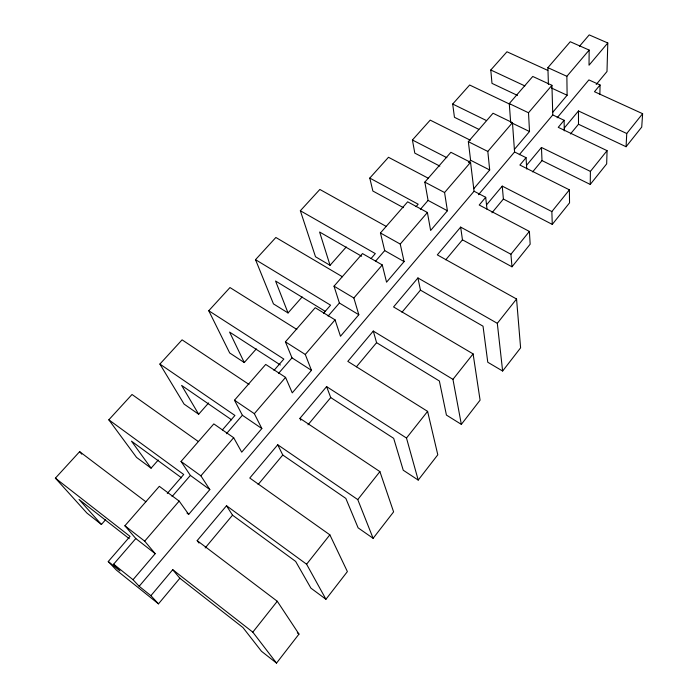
<?xml version="1.0" encoding="UTF-8"?>
<svg xmlns="http://www.w3.org/2000/svg" width="698" height="698" viewBox="0 0 698 698"><rect width="100%" height="100%" fill="white"/><g stroke="black" fill="none" stroke-linecap="round" stroke-linejoin="round"><path stroke-width="1.05" d="M548.427 84.519L547.895 67.662L570.249 41.732L589.164 50.073L589.025 65.219L607.792 42.979L589.208 34.9L579.445 46.304M590.403 171.403L541.456 147.461L542.006 160.584L590.238 184.438L590.403 171.403L607.068 150.655L558.243 127.333L564.115 120.292L552.772 114.926L551.935 85.313L532.757 76.457L509.278 103.583L510.666 122.386M599.87 94.317L600.071 84.982L588.885 79.912L557.135 117.788M607.792 42.979L606.998 71.51L596.188 84.493M607.068 150.655L606.667 163.882L590.238 184.438M626.752 133.51L578.476 110.965L578.494 124.244L626.071 146.728L626.752 133.51L642.622 113.695L594.469 91.717L600.071 84.982M642.622 113.695L641.732 127.071L626.071 146.728M179.857 578.249L158.481 603.857L150.908 595.682L172.738 569.699L179.857 578.249L242.948 627.546L261.48 651.278L276.53 663.1L298.988 634.098L277.272 601.257L197.176 540.618L226.501 505.736L306.596 564.22L325.949 599.268L347.386 571.583L329.857 534.834L249.779 478.034L277.725 444.774L357.76 499.594L373.125 538.324L393.602 511.878L379.904 471.612L299.939 418.346L326.603 386.613L406.489 438.039L418.215 480.084L437.794 454.791L427.604 411.375L347.813 361.381L373.29 331.061L452.95 379.346L461.343 424.375L480.084 400.163L473.104 353.903L393.559 306.946L417.928 277.952L497.308 323.322L502.639 371.031L487.78 362.253L483.025 326.193L420.449 290.132L417.928 277.952M502.639 371.031L520.603 347.831L516.555 299.006L437.314 254.875L460.645 227.12L510.919 254.255L511.983 266.802L462.46 239.824L460.645 227.12M276.53 663.1L252.816 632.152L277.272 601.257M306.596 564.22L329.857 534.834M357.76 499.594L379.904 471.612M406.489 438.039L427.604 411.375M452.95 379.346L473.104 353.903M497.308 323.322L516.555 299.006M552.275 224.398L551.856 211.573L502.246 186.113L503.389 199.052L552.275 224.398L569.542 202.856L569.394 189.839L519.888 165.042L526.056 157.669L514.566 151.972L512.463 122.665L493.032 113.251L468.341 141.668L470.592 160.243L468.506 162.66M511.983 266.802L530.166 244.204L529.389 231.422L479.212 205.02L485.703 197.298L474.064 191.235L470.557 162.329L450.882 152.295L424.846 182.117L428.083 200.413L420.379 209.33M551.856 211.573L569.394 189.839M510.919 254.255L529.389 231.422M570.467 133.946L578.494 124.244M532.635 171.891L542.006 160.584M491.959 212.794L503.389 199.052M564.237 128.083L578.476 110.965M205.168 547.947L232.53 515.176L226.501 505.736M258.094 484.56L282.769 455.017L277.725 444.774M308.001 424.803L330.73 397.572L326.603 386.613M356.416 366.808L376.58 342.666L373.29 331.061M401.969 312.259L420.449 290.132M445.769 259.804L462.46 239.824M526.51 165.374L541.456 147.461M486.532 204.88L502.246 186.113M519.303 154.703L552.772 114.926M478.462 194.716L514.566 151.972M552.703 112.361L567.116 95.251L566.872 76.309L589.164 50.073M514.382 149.433L529.52 131.529L528.508 112.762L551.935 85.313M473.768 188.73L489.691 169.972L487.815 151.44L512.463 122.665M150.908 595.682L139.164 586.285L474.064 191.235M139.164 586.285L133.03 579.706L155.218 553.671L144.695 541.151L124.898 525.777L159.327 486.323L179.159 501.085L188.704 514.374L209.828 489.595L200.884 475.835L181.044 461.448L213.815 423.904L233.673 437.716L241.717 452.164L261.846 428.546L254.342 413.678L234.484 400.216L265.711 364.435L285.569 377.382L292.253 392.861L311.456 370.324L305.279 354.471L285.421 341.854L315.217 307.722L335.057 319.859L340.484 336.262L358.824 314.737L353.86 297.994L334.028 286.171L362.48 253.575L382.277 264.952L386.561 282.184L404.098 261.602L400.242 244.073L380.454 232.975L407.658 201.818L427.403 212.497L430.631 230.462L447.409 210.77L444.574 192.535L470.557 162.329M144.695 541.151L179.159 501.085M200.884 475.835L233.673 437.716M254.342 413.678L285.569 377.382M305.279 354.471L335.057 319.859M353.86 297.994L382.277 264.952M400.242 244.073L427.403 212.497M145.847 501.757L79.651 451.65L55.378 478.156L130.046 536.396L108.251 561.524L119.969 570.903L113.634 564.185L135.796 538.542L124.898 525.777M172.066 496.575L190.362 475.417L181.044 461.448M226.405 433.72L242.372 415.258L234.484 400.216M278.476 373.482L291.991 357.847L285.421 341.854M328.095 316.089L339.385 303.019L334.028 286.171M375.576 261.157L384.703 250.591L380.454 232.975M167.293 493.442L183.722 474.5L108.827 419.812L132.018 394.492L198.171 441.415M222.357 429.959L234.929 415.458L159.894 364.059L182.073 339.847L249.003 384.432M274 370.411L283.833 359.077L208.754 310.732L229.982 287.559L296.825 329.439M323.497 313.35L330.582 305.174L255.52 259.673L275.867 237.477L342.448 276.783M371.135 258.426L375.323 253.601L300.349 210.744L319.85 189.455L386.23 226.422M416.043 206.652L418.163 204.2L369.783 178.086L388.481 157.286L428.275 178.226M55.378 478.156L86.927 513.082L101.428 524.468L105.651 519.678M108.827 419.812L136.546 457.426L151.091 468.166L158.289 460.008M159.894 364.059L184.098 404.107L198.668 414.246L208.658 402.921M208.754 310.732L229.694 352.97L244.274 362.55L256.323 348.887M255.52 259.673L273.459 303.892L288.038 312.948L302.155 296.947M300.349 210.744L315.496 256.742L330.058 265.31L346.26 246.952M517.515 95.434L491.985 83.367L490.79 70.001L506.966 51.774L547.808 70.411M478.758 129.322L454.45 117.299L452.688 104.037L469.641 85.016L510.125 104.351M439.853 166.115L414.804 153.124L412.413 140.001L430.204 120.126L470.347 140.228M547.895 67.662L566.872 76.309M551.437 87.992L567.116 95.251M490.79 70.001L524.887 85.924M509.278 103.583L528.508 112.762M511.608 122.839L529.52 131.529M452.688 104.037L486.489 120.571M468.341 141.668L487.815 151.44M470.592 160.243L489.691 169.972M412.413 140.001L446.877 157.696M424.846 182.117L444.574 192.535M428.083 200.413L447.409 210.77M403.409 207.664L372.863 191.025L369.783 178.086M384.703 250.591L404.098 261.602M361.634 256.245L319.588 232.015L330.058 265.31M339.385 303.019L358.824 314.737M325.277 311.352L275.544 280.997L288.038 312.948M376.58 342.666L439.365 380.995L446.423 415.074L461.343 424.375M291.991 357.847L311.456 370.324M280.404 364.984L229.59 332.082L244.274 362.55M330.73 397.572L393.681 438.335L403.243 470.225L418.215 480.084M242.372 415.258L261.846 428.546M231.64 419.838L181.62 385.418L198.668 414.246M282.769 455.017L345.833 498.407L358.118 527.854L373.125 538.324M190.362 475.417L209.828 489.595M181.567 477.842L131.486 441.162L151.091 468.166M232.53 515.176L295.638 561.41L310.915 588.144L325.949 599.268M187.012 513.109L188.704 514.374M297.313 632.816L298.988 634.098M135.796 538.542L155.218 553.671M172.738 569.699L252.816 632.152M129.243 538.699L79.04 499.471L101.428 524.468M113.634 564.185L133.03 579.706M158.481 603.857L116.409 570.118L108.251 561.524M79.651 451.65L81.736 454.18M197.176 540.618L198.982 543.061M299.939 418.346L300.777 420.275M485.703 197.298L487.003 209.208M526.056 157.669L526.728 169.038M564.115 120.292L564.289 130.875"/></g></svg>
